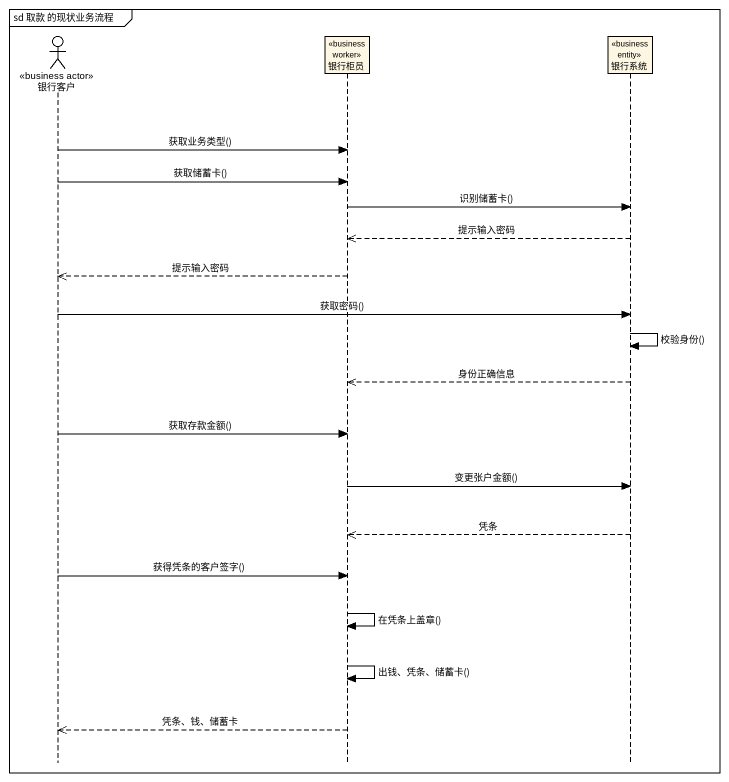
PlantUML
@startuml
mainframe sd 取款 的现状业务流程
hide footbox
actor 银行客户 <<business actor>>
participant 银行柜员 <<business worker>>
participant 银行系统 <<business entity>>

银行客户 -> 银行柜员 : 获取业务类型()
银行客户 -> 银行柜员 : 获取储蓄卡()
银行柜员 -> 银行系统 : 识别储蓄卡()
银行系统 -->> 银行柜员 : 提示输入密码
银行柜员 -->> 银行客户 : 提示输入密码
银行客户 -> 银行系统 : 获取密码()
银行系统 -> 银行系统 : 校验身份()
银行系统 -->> 银行柜员 : 身份正确信息
银行客户 -> 银行柜员 : 获取存款金额()
银行柜员 -> 银行系统 : 变更张户金额()
银行系统 -->> 银行柜员 : 凭条
银行客户 -> 银行柜员 : 获得凭条的客户签字()
银行柜员 -> 银行柜员 : 在凭条上盖章()
银行柜员 -> 银行柜员 : 出钱、凭条、储蓄卡()
银行柜员 -->> 银行客户 : 凭条、钱、储蓄卡
@enduml
